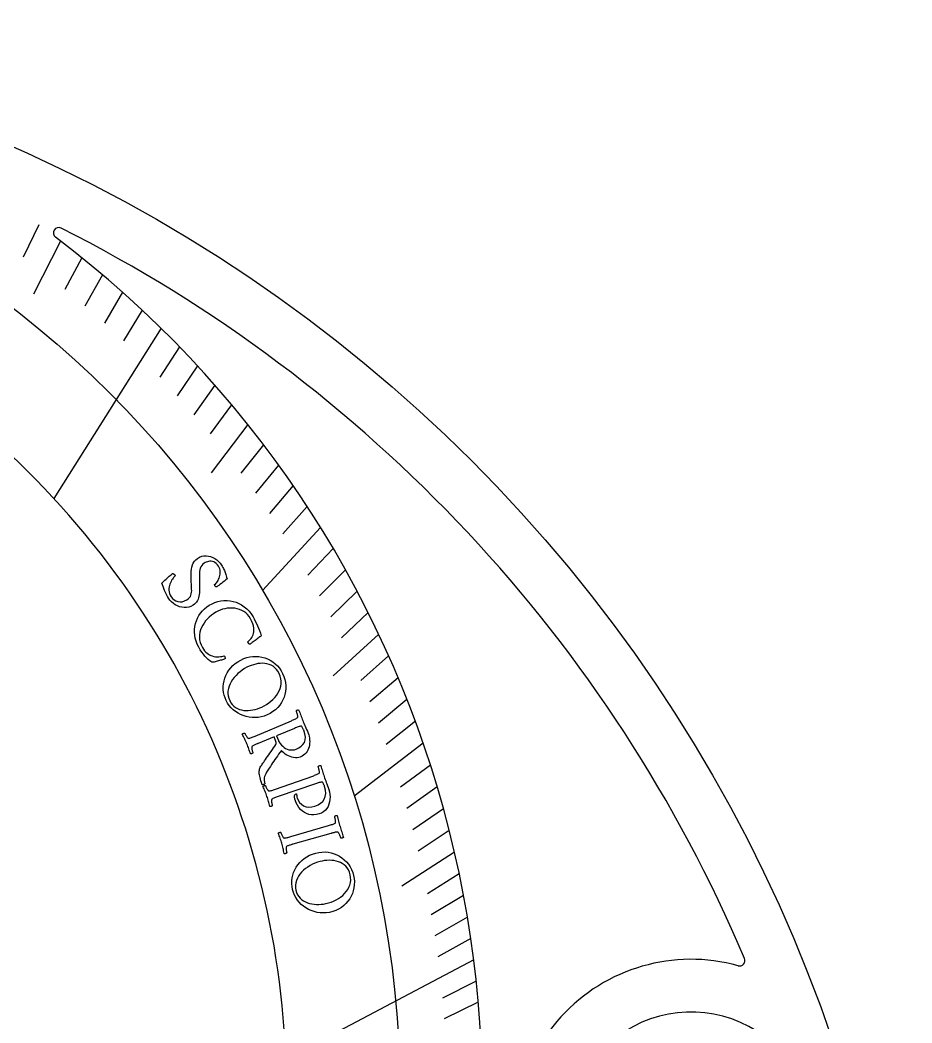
# Model space of a CAD drawing. Header units: millimetres. Extents: x -70 to 70, y -70 to 70.
# Drawn here: x 28.57 to 70.2, y 23.38 to 70.2 of the extents above; entities that cross this region are included whole.
import ezdxf

# ---------------------------------------------------------------- set-up
doc = ezdxf.new("R2010")
doc.units = ezdxf.units.MM
for name, color, linetype in [('CUT_INNER', 6, 'Continuous'), ('CUT_OUTER', 1, 'Continuous'), ('ENGRAVE', 7, 'Continuous'), ('ENGRAVE_FINE', 8, 'Continuous'), ('TEXT', 5, 'Continuous')]:
    doc.layers.add(name, color=color, linetype=linetype)

msp = doc.modelspace()

# ---------------------------------------------------------------- linework, layer by layer
at = {"layer": 'CUT_INNER'}
for centre, radius, start, end in [((0, 20.06), 41.014, 353.0581, 94.1637), ((30.379, 60.263), 0.25, 63.1055, 232.9102), ((0.002, 0.002), 67.734, 22.92967, 63.24708), ((0, 20.06), 50.14, 262.7263, 52.924), ((59.891, 18.141), 8.21, 74.4925, 200.9677), ((62.154, 26.293), 0.25, 254.225, 23.0273), ((59.891, 18.141), 5.747, 53.2712, 191.3342)]:
    msp.add_arc(centre, radius, start, end, dxfattribs=at)
at = {"layer": 'CUT_OUTER'}
msp.add_circle((0, 0), 70.2, dxfattribs=at)
at = {"layer": 'ENGRAVE'}
for points in [[(35.157, 55.809), (30.152, 47.863)], [(42.591, 46.518), (39.894, 43.572)], [(47.388, 36.442), (44.169, 33.967)], [(49.747, 26.323), (40.982, 21.685)]]:
    msp.add_lwpolyline(points, dxfattribs=at)
msp.add_circle((0, 20.06), 46.307, dxfattribs=at)
at = {"layer": 'ENGRAVE_FINE'}
for points in [[(29.457, 60.635), (28.727, 59.133)], [(30.468, 59.881), (29.204, 57.398)], [(31.455, 59.106), (30.669, 57.629)], [(32.418, 58.31), (31.604, 56.846)], [(33.356, 57.495), (32.514, 56.043)], [(34.27, 56.661), (33.4, 55.223)], [(36.02, 54.94), (35.096, 53.531)], [(36.856, 54.055), (35.905, 52.661)], [(37.666, 53.156), (36.688, 51.777)], [(38.449, 52.242), (37.446, 50.879)], [(39.206, 51.316), (37.489, 49.069)], [(39.936, 50.377), (38.882, 49.046)], [(40.64, 49.427), (39.56, 48.113)], [(41.317, 48.466), (40.212, 47.17)], [(41.967, 47.497), (40.838, 46.218)], [(43.188, 45.532), (42.01, 44.291)], [(43.758, 44.539), (42.557, 43.317)], [(44.302, 43.54), (43.078, 42.337)], [(44.82, 42.536), (43.573, 41.353)], [(45.312, 41.527), (43.194, 39.586)], [(45.778, 40.515), (44.486, 39.372)], [(46.218, 39.499), (44.905, 38.377)], [(46.633, 38.482), (45.299, 37.381)], [(47.023, 37.462), (45.668, 36.383)], [(47.729, 35.422), (46.333, 34.386)], [(48.045, 34.402), (46.63, 33.388)], [(48.337, 33.383), (46.903, 32.392)], [(48.606, 32.365), (47.153, 31.398)], [(48.852, 31.35), (46.396, 29.774)], [(49.075, 30.337), (47.586, 29.416)], [(49.276, 29.328), (47.769, 28.431)], [(49.455, 28.322), (47.931, 27.449)], [(49.611, 27.32), (48.072, 26.472)], [(49.862, 25.331), (48.291, 24.532)], [(49.957, 24.344), (48.37, 23.571)]]:
    msp.add_lwpolyline(points, dxfattribs=at)
at = {"layer": 'TEXT'}
for points in [[(37.975, 44.756), (38.011, 44.698), (38.043, 44.644), (38.07, 44.593), (38.091, 44.547), (38.11, 44.503), (38.128, 44.457), (38.145, 44.41), (38.161, 44.361), (38.177, 44.309), (38.196, 44.252), (38.217, 44.188), (38.24, 44.12), (38.176, 44.063), (38.109, 44.008), (38.041, 43.953), (37.97, 43.898), (37.903, 43.847), (37.845, 43.804), (37.795, 43.768), (37.755, 43.739), (37.746, 43.733), (37.735, 43.733), (37.723, 43.738), (37.71, 43.748), (37.697, 43.76), (37.685, 43.772), (37.676, 43.782), (37.669, 43.792), (37.662, 43.806), (37.658, 43.819), (37.656, 43.831), (37.657, 43.844), (37.689, 43.872), (37.72, 43.905), (37.752, 43.944), (37.785, 43.989), (37.816, 44.038), (37.843, 44.091), (37.868, 44.146), (37.889, 44.205), (37.905, 44.265), (37.916, 44.327), (37.921, 44.39), (37.92, 44.454), (37.912, 44.518), (37.895, 44.581), (37.87, 44.643), (37.835, 44.703), (37.784, 44.774), (37.729, 44.831), (37.672, 44.875), (37.613, 44.905), (37.553, 44.924), (37.493, 44.934), (37.434, 44.936), (37.375, 44.929), (37.318, 44.915), (37.265, 44.897), (37.215, 44.874), (37.169, 44.847), (37.104, 44.796), (37.051, 44.74), (37.011, 44.678), (36.982, 44.61), (36.963, 44.538), (36.95, 44.463), (36.943, 44.384), (36.942, 44.302), (36.944, 44.218), (36.945, 44.134), (36.946, 44.049), (36.947, 43.964), (36.948, 43.899), (36.95, 43.831), (36.951, 43.759), (36.953, 43.685), (36.953, 43.609), (36.95, 43.532), (36.945, 43.456), (36.938, 43.379), (36.926, 43.303), (36.908, 43.231), (36.883, 43.161), (36.853, 43.095), (36.815, 43.032), (36.769, 42.976), (36.714, 42.925), (36.651, 42.88), (36.55, 42.827), (36.447, 42.791), (36.341, 42.773), (36.232, 42.771), (36.124, 42.785), (36.02, 42.811), (35.918, 42.85), (35.821, 42.902), (35.729, 42.965), (35.646, 43.036), (35.572, 43.117), (35.506, 43.207), (35.451, 43.296), (35.402, 43.388), (35.358, 43.48), (35.321, 43.575), (35.287, 43.668), (35.254, 43.755), (35.222, 43.837), (35.19, 43.913), (35.237, 43.96), (35.286, 44.008), (35.337, 44.056), (35.391, 44.104), (35.444, 44.152), (35.494, 44.196), (35.541, 44.236), (35.586, 44.274), (35.624, 44.306), (35.655, 44.331), (35.678, 44.349), (35.693, 44.36), (35.708, 44.356), (35.723, 44.352), (35.737, 44.346), (35.752, 44.339), (35.766, 44.331), (35.778, 44.321), (35.789, 44.311), (35.798, 44.298), (35.806, 44.282), (35.808, 44.266), (35.803, 44.251), (35.793, 44.236), (35.769, 44.21), (35.743, 44.178), (35.714, 44.14), (35.682, 44.095), (35.65, 44.045), (35.62, 43.991), (35.592, 43.932), (35.566, 43.869), (35.544, 43.803), (35.529, 43.733), (35.522, 43.662), (35.522, 43.589), (35.531, 43.513), (35.553, 43.436), (35.587, 43.358), (35.633, 43.279), (35.694, 43.201), (35.766, 43.138), (35.849, 43.089), (35.943, 43.055), (36.043, 43.04), (36.145, 43.048), (36.249, 43.08), (36.355, 43.136), (36.424, 43.186), (36.48, 43.239), (36.522, 43.296), (36.549, 43.356), (36.567, 43.42), (36.579, 43.487), (36.584, 43.557), (36.583, 43.631), (36.579, 43.708), (36.574, 43.787), (36.569, 43.869), (36.563, 43.954), (36.559, 44.051), (36.556, 44.151), (36.554, 44.253), (36.553, 44.358), (36.557, 44.462), (36.569, 44.564), (36.589, 44.663), (36.616, 44.76), (36.655, 44.85), (36.709, 44.933), (36.776, 45.006), (36.859, 45.071), (36.955, 45.127), (37.054, 45.166), (37.156, 45.187), (37.26, 45.191), (37.365, 45.18), (37.466, 45.155), (37.565, 45.116), (37.661, 45.064), (37.752, 45), (37.835, 44.928), (37.909, 44.846), (37.975, 44.756)], [(39.447, 42.338), (39.501, 42.24), (39.554, 42.138), (39.606, 42.033), (39.658, 41.924), (39.707, 41.812), (39.752, 41.697), (39.793, 41.579), (39.831, 41.458), (39.827, 41.454), (39.813, 41.444), (39.791, 41.426), (39.759, 41.401), (39.721, 41.371), (39.68, 41.34), (39.636, 41.306), (39.588, 41.27), (39.54, 41.234), (39.495, 41.2), (39.451, 41.167), (39.41, 41.136), (39.374, 41.109), (39.346, 41.088), (39.326, 41.074), (39.314, 41.067), (39.306, 41.062), (39.297, 41.062), (39.284, 41.066), (39.27, 41.074), (39.256, 41.085), (39.243, 41.097), (39.232, 41.111), (39.222, 41.126), (39.216, 41.14), (39.211, 41.154), (39.209, 41.167), (39.208, 41.18), (39.23, 41.199), (39.255, 41.223), (39.285, 41.253), (39.32, 41.289), (39.355, 41.332), (39.388, 41.381), (39.419, 41.437), (39.447, 41.499), (39.47, 41.568), (39.485, 41.644), (39.49, 41.727), (39.487, 41.817), (39.472, 41.914), (39.442, 42.018), (39.396, 42.13), (39.335, 42.249), (39.269, 42.351), (39.194, 42.442), (39.11, 42.521), (39.017, 42.587), (38.918, 42.642), (38.813, 42.686), (38.705, 42.718), (38.591, 42.74), (38.476, 42.75), (38.361, 42.751), (38.245, 42.741), (38.13, 42.721), (38.018, 42.692), (37.91, 42.655), (37.806, 42.609), (37.707, 42.556), (37.602, 42.488), (37.502, 42.413), (37.407, 42.331), (37.318, 42.243), (37.236, 42.149), (37.163, 42.051), (37.099, 41.948), (37.045, 41.841), (37.002, 41.73), (36.971, 41.618), (36.953, 41.502), (36.948, 41.385), (36.957, 41.266), (36.984, 41.146), (37.027, 41.026), (37.086, 40.906), (37.136, 40.825), (37.188, 40.755), (37.244, 40.695), (37.302, 40.645), (37.362, 40.603), (37.422, 40.567), (37.481, 40.538), (37.54, 40.514), (37.62, 40.491), (37.699, 40.477), (37.776, 40.471), (37.853, 40.475), (37.925, 40.484), (37.992, 40.495), (38.053, 40.508), (38.108, 40.522), (38.126, 40.49), (38.138, 40.457), (38.143, 40.422), (38.141, 40.385), (38.124, 40.377), (38.099, 40.367), (38.066, 40.355), (38.025, 40.34), (37.98, 40.325), (37.932, 40.31), (37.882, 40.294), (37.83, 40.279), (37.779, 40.264), (37.729, 40.251), (37.683, 40.24), (37.638, 40.23), (37.599, 40.224), (37.566, 40.22), (37.541, 40.22), (37.522, 40.223), (37.439, 40.28), (37.359, 40.346), (37.281, 40.419), (37.206, 40.5), (37.131, 40.591), (37.058, 40.692), (36.985, 40.804), (36.912, 40.927), (36.843, 41.063), (36.789, 41.2), (36.749, 41.339), (36.725, 41.479), (36.714, 41.619), (36.717, 41.756), (36.733, 41.891), (36.762, 42.025), (36.803, 42.154), (36.856, 42.278), (36.92, 42.396), (36.996, 42.509), (37.082, 42.615), (37.179, 42.712), (37.286, 42.8), (37.404, 42.88), (37.535, 42.952), (37.67, 43.01), (37.808, 43.053), (37.95, 43.083), (38.092, 43.097), (38.234, 43.099), (38.376, 43.086), (38.517, 43.06), (38.655, 43.019), (38.789, 42.964), (38.917, 42.895), (39.041, 42.811), (39.157, 42.713), (39.263, 42.602), (39.36, 42.477), (39.447, 42.338)], [(40.827, 39.694), (40.885, 39.558), (40.929, 39.419), (40.959, 39.279), (40.974, 39.137), (40.975, 38.996), (40.962, 38.857), (40.935, 38.721), (40.894, 38.587), (40.839, 38.458), (40.772, 38.335), (40.693, 38.218), (40.6, 38.108), (40.496, 38.006), (40.379, 37.915), (40.249, 37.834), (40.108, 37.764), (39.968, 37.71), (39.827, 37.671), (39.686, 37.647), (39.543, 37.638), (39.402, 37.642), (39.263, 37.658), (39.128, 37.687), (38.995, 37.727), (38.867, 37.778), (38.747, 37.841), (38.633, 37.914), (38.526, 37.998), (38.427, 38.092), (38.34, 38.195), (38.263, 38.307), (38.197, 38.429), (38.143, 38.555), (38.103, 38.684), (38.075, 38.815), (38.061, 38.949), (38.06, 39.083), (38.071, 39.216), (38.096, 39.347), (38.134, 39.477), (38.184, 39.604), (38.247, 39.727), (38.322, 39.844), (38.409, 39.957), (38.508, 40.063), (38.619, 40.16), (38.742, 40.247), (38.877, 40.325), (39.013, 40.388), (39.151, 40.437), (39.291, 40.47), (39.434, 40.488), (39.577, 40.492), (39.717, 40.483), (39.855, 40.46), (39.991, 40.423), (40.123, 40.374), (40.248, 40.311), (40.367, 40.237), (40.48, 40.149), (40.584, 40.05), (40.676, 39.941), (40.758, 39.823), (40.827, 39.694)], [(40.668, 39.689), (40.609, 39.796), (40.541, 39.889), (40.465, 39.967), (40.381, 40.031), (40.291, 40.081), (40.196, 40.12), (40.098, 40.148), (39.996, 40.164), (39.891, 40.17), (39.786, 40.167), (39.679, 40.154), (39.571, 40.133), (39.465, 40.105), (39.361, 40.07), (39.26, 40.03), (39.162, 39.983), (39.052, 39.923), (38.946, 39.854), (38.844, 39.778), (38.746, 39.695), (38.655, 39.606), (38.572, 39.512), (38.497, 39.414), (38.431, 39.311), (38.374, 39.205), (38.33, 39.098), (38.298, 38.988), (38.279, 38.877), (38.273, 38.765), (38.285, 38.653), (38.313, 38.541), (38.358, 38.43), (38.414, 38.329), (38.478, 38.241), (38.55, 38.167), (38.631, 38.106), (38.718, 38.058), (38.811, 38.02), (38.908, 37.992), (39.011, 37.974), (39.117, 37.967), (39.224, 37.967), (39.332, 37.977), (39.441, 37.994), (39.55, 38.019), (39.655, 38.05), (39.758, 38.086), (39.858, 38.128), (39.971, 38.183), (40.079, 38.247), (40.184, 38.318), (40.284, 38.397), (40.377, 38.483), (40.462, 38.575), (40.539, 38.672), (40.606, 38.775), (40.663, 38.882), (40.707, 38.992), (40.739, 39.104), (40.757, 39.219), (40.761, 39.336), (40.748, 39.453), (40.717, 39.571), (40.668, 39.689)], [(42.02, 36.91), (42.045, 36.838), (42.066, 36.762), (42.081, 36.683), (42.09, 36.601), (42.094, 36.517), (42.091, 36.434), (42.082, 36.353), (42.066, 36.272), (42.044, 36.194), (42.013, 36.121), (41.974, 36.051), (41.928, 35.986), (41.873, 35.926), (41.809, 35.875), (41.736, 35.831), (41.653, 35.794), (41.58, 35.772), (41.503, 35.761), (41.424, 35.76), (41.341, 35.77), (41.258, 35.789), (41.178, 35.815), (41.099, 35.848), (41.022, 35.889), (40.949, 35.935), (40.883, 35.985), (40.823, 36.038), (40.77, 36.096), (40.705, 36.009), (40.642, 35.924), (40.583, 35.842), (40.526, 35.762), (40.472, 35.683), (40.417, 35.604), (40.364, 35.523), (40.311, 35.442), (40.257, 35.359), (40.2, 35.271), (40.14, 35.178), (40.077, 35.082), (40.039, 35.017), (40.009, 34.954), (39.986, 34.892), (39.972, 34.831), (39.966, 34.767), (39.968, 34.698), (39.979, 34.623), (39.998, 34.542), (39.99, 34.532), (39.978, 34.523), (39.961, 34.516), (39.939, 34.511), (39.917, 34.508), (39.9, 34.505), (39.888, 34.504), (39.88, 34.504), (39.846, 34.6), (39.817, 34.688), (39.793, 34.768), (39.773, 34.841), (39.758, 34.905), (39.746, 34.961), (39.739, 35.008), (39.736, 35.047), (39.737, 35.072), (39.739, 35.103), (39.741, 35.139), (39.745, 35.18), (39.752, 35.224), (39.766, 35.27), (39.788, 35.319), (39.816, 35.37), (39.831, 35.392), (39.851, 35.423), (39.877, 35.462), (39.909, 35.509), (39.946, 35.562), (39.986, 35.621), (40.031, 35.685), (40.079, 35.754), (40.13, 35.827), (40.183, 35.902), (40.237, 35.98), (40.293, 36.061), (40.349, 36.142), (40.405, 36.222), (40.46, 36.301), (40.515, 36.379), (40.528, 36.408), (40.533, 36.442), (40.528, 36.48), (40.514, 36.523), (40.428, 36.734), (39.685, 36.428), (39.678, 36.425), (39.672, 36.422), (39.666, 36.42), (39.66, 36.417), (39.654, 36.415), (39.648, 36.412), (39.642, 36.41), (39.636, 36.407), (39.598, 36.392), (39.562, 36.376), (39.528, 36.361), (39.496, 36.347), (39.466, 36.333), (39.44, 36.319), (39.417, 36.305), (39.397, 36.29), (39.39, 36.279), (39.386, 36.262), (39.385, 36.239), (39.387, 36.211), (39.391, 36.179), (39.397, 36.147), (39.405, 36.114), (39.414, 36.081), (39.423, 36.05), (39.431, 36.025), (39.438, 36.005), (39.444, 35.99), (39.436, 35.98), (39.425, 35.971), (39.41, 35.962), (39.392, 35.953), (39.373, 35.945), (39.356, 35.941), (39.341, 35.941), (39.329, 35.944), (39.309, 36.005), (39.289, 36.065), (39.269, 36.123), (39.249, 36.18), (39.229, 36.237), (39.208, 36.294), (39.185, 36.351), (39.162, 36.409), (39.138, 36.465), (39.113, 36.521), (39.087, 36.577), (39.06, 36.634), (39.032, 36.691), (39.004, 36.748), (38.975, 36.805), (38.945, 36.863), (38.952, 36.874), (38.962, 36.884), (38.977, 36.893), (38.996, 36.901), (39.015, 36.907), (39.032, 36.911), (39.047, 36.913), (39.059, 36.912), (39.065, 36.897), (39.075, 36.878), (39.087, 36.855), (39.102, 36.826), (39.12, 36.796), (39.138, 36.768), (39.157, 36.74), (39.177, 36.714), (39.196, 36.692), (39.213, 36.677), (39.228, 36.669), (39.24, 36.668), (39.269, 36.672), (39.301, 36.679), (39.336, 36.689), (39.373, 36.703), (39.413, 36.719), (39.455, 36.735), (39.497, 36.753), (39.541, 36.771), (41.236, 37.492), (41.279, 37.511), (41.322, 37.53), (41.364, 37.548), (41.403, 37.566), (41.44, 37.584), (41.473, 37.602), (41.5, 37.62), (41.523, 37.639), (41.532, 37.65), (41.537, 37.667), (41.537, 37.69), (41.532, 37.72), (41.525, 37.754), (41.516, 37.787), (41.507, 37.821), (41.496, 37.855), (41.486, 37.887), (41.477, 37.913), (41.469, 37.934), (41.463, 37.949), (41.47, 37.959), (41.481, 37.969), (41.495, 37.978), (41.513, 37.988), (41.532, 37.996), (41.549, 38.001), (41.564, 38.001), (41.577, 37.998), (41.602, 37.934), (41.626, 37.87), (41.65, 37.807), (41.673, 37.745), (41.696, 37.683), (41.719, 37.622), (41.743, 37.562), (41.768, 37.502), (41.794, 37.439), (41.822, 37.374), (41.852, 37.306), (41.883, 37.236), (41.915, 37.163), (41.948, 37.084), (41.983, 37), (42.02, 36.91)], [(41.468, 36.166), (41.591, 36.224), (41.694, 36.296), (41.778, 36.382), (41.843, 36.481), (41.883, 36.596), (41.891, 36.728), (41.869, 36.877), (41.814, 37.042), (41.805, 37.063), (41.793, 37.09), (41.779, 37.121), (41.762, 37.157), (41.744, 37.191), (41.727, 37.215), (41.709, 37.23), (41.692, 37.236), (41.667, 37.234), (41.637, 37.228), (41.601, 37.218), (41.56, 37.203), (41.515, 37.186), (41.471, 37.169), (41.426, 37.151), (41.381, 37.132), (40.55, 36.785), (40.638, 36.569), (40.674, 36.493), (40.718, 36.422), (40.771, 36.356), (40.831, 36.296), (40.898, 36.243), (40.969, 36.199), (41.045, 36.165), (41.126, 36.139), (41.209, 36.125), (41.294, 36.125), (41.381, 36.139), (41.468, 36.166)], [(42.53, 33.136), (42.407, 33.106), (42.288, 33.093), (42.171, 33.097), (42.058, 33.117), (41.949, 33.154), (41.848, 33.204), (41.753, 33.269), (41.666, 33.349), (41.586, 33.441), (41.517, 33.546), (41.457, 33.663), (41.407, 33.792), (41.402, 33.811), (41.397, 33.832), (41.391, 33.856), (41.386, 33.884), (41.382, 33.912), (41.38, 33.937), (41.38, 33.96), (41.382, 33.981), (41.385, 33.988), (41.389, 33.998), (41.395, 34.01), (41.402, 34.025), (41.41, 34.041), (41.422, 34.053), (41.436, 34.064), (41.454, 34.071), (41.465, 34.074), (41.473, 34.072), (41.479, 34.066), (41.482, 34.057), (41.483, 34.038), (41.485, 34.019), (41.486, 33.999), (41.487, 33.979), (41.489, 33.958), (41.493, 33.936), (41.498, 33.914), (41.505, 33.891), (41.555, 33.774), (41.623, 33.674), (41.707, 33.591), (41.809, 33.524), (41.925, 33.478), (42.051, 33.46), (42.189, 33.468), (42.337, 33.503), (42.48, 33.56), (42.6, 33.635), (42.698, 33.726), (42.773, 33.834), (42.822, 33.959), (42.841, 34.099), (42.828, 34.254), (42.784, 34.424), (42.776, 34.446), (42.766, 34.473), (42.754, 34.505), (42.739, 34.542), (42.724, 34.577), (42.707, 34.602), (42.691, 34.618), (42.674, 34.625), (42.65, 34.625), (42.619, 34.621), (42.582, 34.613), (42.54, 34.601), (42.495, 34.586), (42.449, 34.572), (42.403, 34.556), (42.358, 34.541), (40.619, 33.947), (40.574, 33.931), (40.531, 33.916), (40.489, 33.901), (40.449, 33.886), (40.411, 33.871), (40.379, 33.856), (40.35, 33.84), (40.325, 33.823), (40.318, 33.812), (40.313, 33.796), (40.31, 33.773), (40.31, 33.744), (40.312, 33.713), (40.316, 33.681), (40.322, 33.648), (40.328, 33.615), (40.336, 33.585), (40.342, 33.56), (40.347, 33.539), (40.352, 33.525), (40.344, 33.516), (40.332, 33.507), (40.317, 33.499), (40.298, 33.491), (40.279, 33.484), (40.261, 33.481), (40.247, 33.482), (40.234, 33.485), (40.218, 33.548), (40.202, 33.609), (40.186, 33.668), (40.169, 33.726), (40.153, 33.784), (40.135, 33.842), (40.116, 33.901), (40.096, 33.96), (40.076, 34.017), (40.055, 34.075), (40.032, 34.132), (40.009, 34.189), (39.985, 34.246), (39.961, 34.304), (39.935, 34.363), (39.91, 34.422), (39.917, 34.433), (39.928, 34.442), (39.943, 34.45), (39.963, 34.458), (39.982, 34.463), (40, 34.466), (40.014, 34.466), (40.026, 34.464), (40.032, 34.45), (40.04, 34.431), (40.05, 34.407), (40.064, 34.379), (40.079, 34.349), (40.095, 34.319), (40.112, 34.291), (40.13, 34.264), (40.148, 34.241), (40.164, 34.224), (40.178, 34.215), (40.19, 34.214), (40.219, 34.216), (40.252, 34.221), (40.287, 34.229), (40.326, 34.24), (40.366, 34.254), (40.409, 34.268), (40.452, 34.283), (40.497, 34.298), (42.234, 34.909), (42.28, 34.925), (42.323, 34.941), (42.366, 34.957), (42.407, 34.972), (42.444, 34.988), (42.478, 35.004), (42.507, 35.021), (42.531, 35.038), (42.541, 35.048), (42.546, 35.065), (42.547, 35.088), (42.545, 35.118), (42.539, 35.152), (42.533, 35.186), (42.525, 35.221), (42.517, 35.255), (42.509, 35.287), (42.501, 35.314), (42.495, 35.335), (42.49, 35.351), (42.498, 35.36), (42.509, 35.369), (42.524, 35.378), (42.542, 35.387), (42.562, 35.394), (42.579, 35.397), (42.594, 35.397), (42.606, 35.393), (42.627, 35.327), (42.648, 35.262), (42.667, 35.198), (42.687, 35.134), (42.706, 35.071), (42.725, 35.009), (42.746, 34.947), (42.767, 34.886), (42.789, 34.821), (42.813, 34.754), (42.838, 34.685), (42.864, 34.614), (42.892, 34.539), (42.921, 34.458), (42.95, 34.372), (42.981, 34.28), (43.013, 34.165), (43.033, 34.05), (43.041, 33.933), (43.037, 33.815), (43.021, 33.7), (42.992, 33.592), (42.949, 33.49), (42.894, 33.394), (42.825, 33.309), (42.742, 33.237), (42.643, 33.18), (42.53, 33.136)], [(43.507, 32.547), (43.526, 32.483), (43.545, 32.42), (43.565, 32.358), (43.585, 32.297), (43.605, 32.236), (43.626, 32.173), (43.646, 32.109), (43.666, 32.044), (43.658, 32.033), (43.647, 32.025), (43.631, 32.017), (43.611, 32.012), (43.591, 32.008), (43.574, 32.007), (43.559, 32.008), (43.547, 32.011), (43.542, 32.027), (43.535, 32.048), (43.526, 32.075), (43.514, 32.107), (43.501, 32.141), (43.487, 32.174), (43.472, 32.205), (43.458, 32.235), (43.443, 32.261), (43.428, 32.279), (43.414, 32.291), (43.4, 32.295), (43.375, 32.295), (43.348, 32.292), (43.318, 32.287), (43.285, 32.28), (43.249, 32.271), (43.213, 32.261), (43.175, 32.251), (43.135, 32.24), (43.129, 32.238), (43.123, 32.236), (43.116, 32.234), (43.11, 32.233), (43.103, 32.231), (43.097, 32.229), (43.091, 32.227), (43.084, 32.225), (41.312, 31.725), (41.306, 31.723), (41.299, 31.721), (41.293, 31.72), (41.287, 31.718), (41.28, 31.716), (41.274, 31.714), (41.267, 31.712), (41.261, 31.711), (41.222, 31.699), (41.184, 31.688), (41.149, 31.678), (41.115, 31.667), (41.084, 31.657), (41.056, 31.645), (41.032, 31.634), (41.011, 31.622), (41.003, 31.612), (40.997, 31.595), (40.993, 31.573), (40.992, 31.544), (40.992, 31.512), (40.994, 31.479), (40.998, 31.446), (41.003, 31.412), (41.009, 31.38), (41.014, 31.354), (41.018, 31.333), (41.022, 31.318), (41.014, 31.31), (41.001, 31.302), (40.986, 31.294), (40.966, 31.287), (40.947, 31.282), (40.929, 31.28), (40.915, 31.281), (40.903, 31.285), (40.89, 31.349), (40.877, 31.41), (40.864, 31.471), (40.851, 31.529), (40.838, 31.588), (40.823, 31.647), (40.807, 31.707), (40.791, 31.767), (40.773, 31.825), (40.755, 31.884), (40.736, 31.943), (40.715, 32.002), (40.694, 32.062), (40.673, 32.122), (40.651, 32.182), (40.628, 32.243), (40.636, 32.253), (40.648, 32.262), (40.663, 32.269), (40.683, 32.275), (40.703, 32.279), (40.72, 32.281), (40.735, 32.281), (40.746, 32.278), (40.751, 32.263), (40.759, 32.243), (40.768, 32.218), (40.78, 32.189), (40.794, 32.157), (40.808, 32.126), (40.824, 32.097), (40.841, 32.068), (40.858, 32.044), (40.873, 32.027), (40.886, 32.017), (40.898, 32.015), (40.928, 32.016), (40.96, 32.019), (40.996, 32.025), (41.035, 32.035), (41.076, 32.045), (41.119, 32.057), (41.163, 32.07), (41.209, 32.083), (42.977, 32.599), (43.023, 32.612), (43.068, 32.626), (43.111, 32.639), (43.152, 32.652), (43.191, 32.666), (43.225, 32.68), (43.255, 32.695), (43.28, 32.711), (43.29, 32.721), (43.297, 32.737), (43.299, 32.761), (43.298, 32.791), (43.294, 32.825), (43.29, 32.86), (43.284, 32.895), (43.277, 32.931), (43.27, 32.965), (43.264, 32.992), (43.259, 33.014), (43.255, 33.03), (43.263, 33.039), (43.275, 33.048), (43.29, 33.056), (43.309, 33.064), (43.329, 33.069), (43.346, 33.072), (43.361, 33.071), (43.373, 33.066), (43.391, 32.999), (43.408, 32.933), (43.424, 32.867), (43.44, 32.801), (43.456, 32.736), (43.472, 32.672), (43.489, 32.609), (43.507, 32.547)], [(44.138, 30.27), (44.164, 30.124), (44.177, 29.979), (44.175, 29.836), (44.158, 29.694), (44.128, 29.556), (44.085, 29.423), (44.029, 29.296), (43.96, 29.175), (43.878, 29.06), (43.786, 28.955), (43.683, 28.859), (43.569, 28.771), (43.444, 28.695), (43.31, 28.632), (43.166, 28.581), (43.013, 28.544), (42.864, 28.522), (42.719, 28.515), (42.575, 28.523), (42.434, 28.545), (42.297, 28.58), (42.166, 28.626), (42.039, 28.683), (41.919, 28.751), (41.806, 28.83), (41.701, 28.917), (41.606, 29.013), (41.52, 29.119), (41.445, 29.232), (41.382, 29.352), (41.332, 29.478), (41.294, 29.612), (41.269, 29.746), (41.258, 29.881), (41.26, 30.015), (41.275, 30.148), (41.303, 30.28), (41.344, 30.407), (41.397, 30.53), (41.462, 30.648), (41.539, 30.761), (41.627, 30.867), (41.726, 30.965), (41.836, 31.056), (41.955, 31.138), (42.085, 31.208), (42.224, 31.266), (42.373, 31.313), (42.519, 31.345), (42.665, 31.361), (42.809, 31.363), (42.952, 31.349), (43.092, 31.322), (43.227, 31.282), (43.357, 31.229), (43.482, 31.164), (43.599, 31.087), (43.708, 30.999), (43.808, 30.9), (43.898, 30.79), (43.978, 30.67), (44.044, 30.544), (44.098, 30.41), (44.138, 30.27)], [(43.981, 30.3), (43.947, 30.417), (43.901, 30.522), (43.844, 30.615), (43.776, 30.696), (43.699, 30.765), (43.615, 30.824), (43.526, 30.872), (43.43, 30.91), (43.329, 30.939), (43.225, 30.959), (43.118, 30.97), (43.008, 30.973), (42.898, 30.968), (42.789, 30.958), (42.682, 30.94), (42.576, 30.917), (42.456, 30.881), (42.337, 30.838), (42.221, 30.786), (42.108, 30.726), (41.999, 30.659), (41.897, 30.586), (41.803, 30.506), (41.715, 30.421), (41.637, 30.33), (41.571, 30.235), (41.516, 30.135), (41.472, 30.031), (41.442, 29.922), (41.429, 29.811), (41.432, 29.696), (41.452, 29.577), (41.484, 29.466), (41.527, 29.367), (41.581, 29.279), (41.647, 29.202), (41.721, 29.135), (41.803, 29.078), (41.892, 29.029), (41.988, 28.99), (42.09, 28.959), (42.194, 28.936), (42.302, 28.921), (42.413, 28.915), (42.524, 28.915), (42.634, 28.922), (42.742, 28.934), (42.849, 28.953), (42.971, 28.983), (43.091, 29.021), (43.208, 29.068), (43.323, 29.123), (43.433, 29.187), (43.536, 29.257), (43.632, 29.335), (43.721, 29.421), (43.799, 29.513), (43.867, 29.61), (43.922, 29.713), (43.965, 29.821), (43.995, 29.934), (44.007, 30.052), (44.002, 30.174), (43.981, 30.3)]]:
    msp.add_lwpolyline(points, close=True, dxfattribs=at)

doc.saveas('drawing.dxf')
